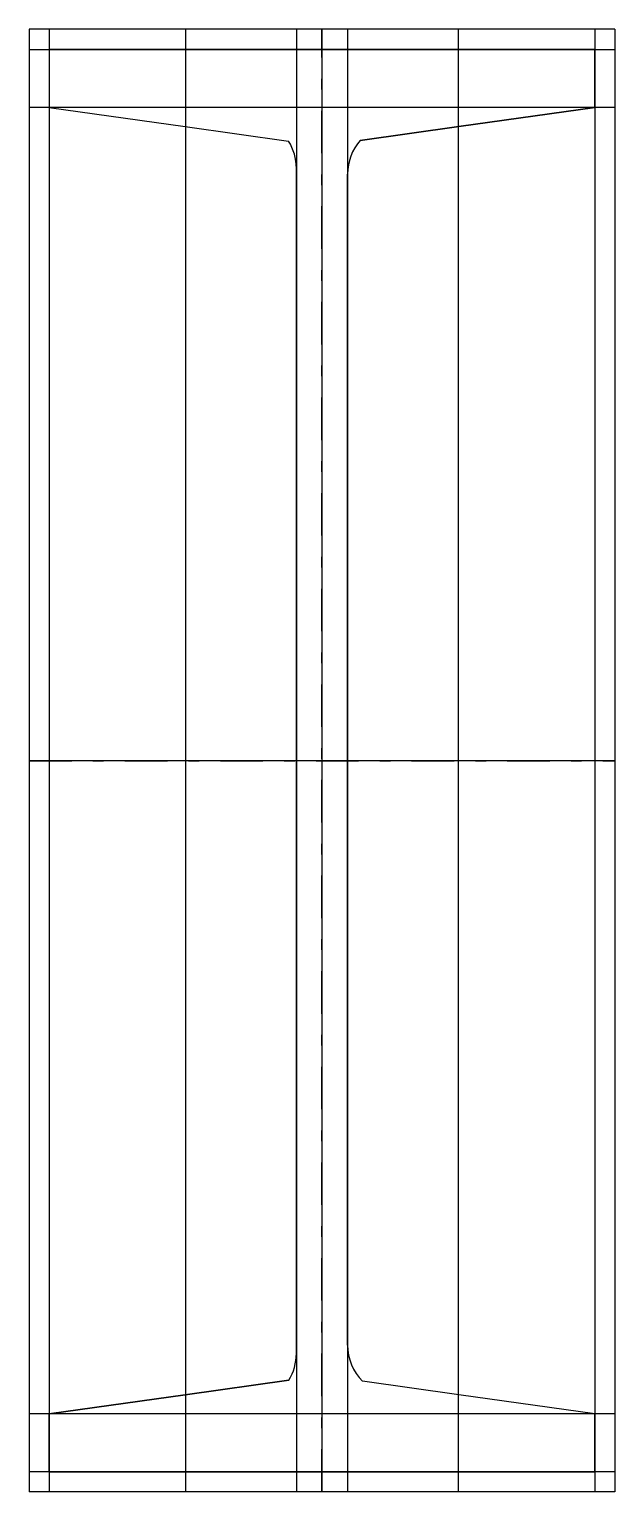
# Model space of a CAD drawing. Extents: x -88 to 88, y -178 to 259.
import ezdxf

# ---------------------------------------------------------------- set-up
doc = ezdxf.new("R2010")
doc.units = 0
doc.linetypes.add('CENTER', pattern=[28.575, 12.7, -6.35, 3.175, -6.35])
doc.layers.get('0').update_dxf_attribs({"linetype": 'CONTINUOUS'})

msp = doc.modelspace()

# ---------------------------------------------------------------- linework, layer by layer
at = {"linetype": 'CONTINUOUS'}
for p, q in [((-87.5, 259.27), (-87.5, -177.82)), ((87.5, 259.27), (-87.5, 259.27)), ((-81.5, 259.27), (-81.5, -177.82)), ((-40.75, 259.27), (-40.75, -177.82)), ((-7.65, 259.27), (-7.65, -177.82)), ((0, 259.27), (0, -177.82)), ((7.65, 259.27), (7.65, -177.82)), ((40.75, -177.82), (40.75, 259.27)), ((81.5, 259.27), (81.5, -177.82)), ((87.5, 259.27), (87.5, -177.82)), ((-87.5, 253.18), (87.5, 253.18)), ((81.5, 253.18), (-81.5, 253.18)), ((-81.5, 253.18), (-81.5, 235.87)), ((81.5, 253.18), (-81.5, 253.18)), ((-81.5, 253.18), (-81.5, 235.87)), ((81.5, 235.87), (81.5, 253.18)), ((81.5, 253.18), (81.5, 235.87)), ((87.5, 235.89), (-87.5, 235.89)), ((-81.5, 235.87), (-40.88, 230.18)), ((-81.5, 235.87), (-40.88, 230.18)), ((40.88, 230.18), (81.5, 235.87)), ((81.5, 235.87), (40.88, 230.18)), ((-40.88, 230.18), (-9.98, 225.86)), ((-40.88, 230.18), (-9.98, 225.86)), ((11.44, 226.06), (40.88, 230.18)), ((40.88, 230.18), (11.44, 226.06)), ((-7.65, 217.74), (-7.65, -136.5)), ((-7.65, -136.5), (-7.65, 217.74)), ((7.65, -134.02), (7.65, 215.97)), ((7.65, -134.02), (7.65, 215.97)), ((-87.5, 40.68), (87.5, 40.68)), ((-9.89, -144.48), (-40.88, -148.82)), ((-40.88, -148.82), (-9.89, -144.48)), ((40.88, -148.82), (12.08, -144.79)), ((40.88, -148.82), (12.08, -144.79)), ((-40.88, -148.82), (-81.5, -154.51)), ((-81.5, -154.51), (-40.88, -148.82)), ((81.5, -154.51), (40.88, -148.82)), ((81.5, -154.51), (40.88, -148.82)), ((87.5, -154.52), (-87.5, -154.52)), ((-81.5, -154.51), (-81.5, -171.82)), ((-81.5, -171.82), (-81.5, -154.51)), ((81.5, -171.82), (81.5, -154.51)), ((81.5, -171.82), (81.5, -154.51)), ((87.5, -171.82), (-87.5, -171.82)), ((-81.5, -171.82), (81.5, -171.82)), ((81.5, -171.82), (-81.5, -171.82)), ((87.5, -177.82), (-87.5, -177.82))]:
    msp.add_line(p, q, dxfattribs=at)
at = {"linetype": 'CENTER'}
for p, q in [((0, -177.82), (0, 259.27)), ((-87.5, 40.66), (87.5, 40.66))]:
    msp.add_line(p, q, dxfattribs=at)
at = {"linetype": 'CONTINUOUS'}
for centre, start, end in [((-22.95, 217.74), 359.9849, 32.0363), ((-22.95, 217.74), 359.9849, 32.0363), ((22.95, 215.98), 138.7889, 180.0368), ((22.95, 215.98), 138.7889, 180.0368), ((22.95, -134.02), 179.9896, 224.7278), ((22.95, -134.02), 179.9896, 224.7278), ((-22.95, -136.51), 328.6048, 0.0361), ((-22.95, -136.51), 328.6048, 0.0361)]:
    msp.add_arc(centre, 15.3, start, end, dxfattribs=at)

doc.saveas('drawing.dxf')
